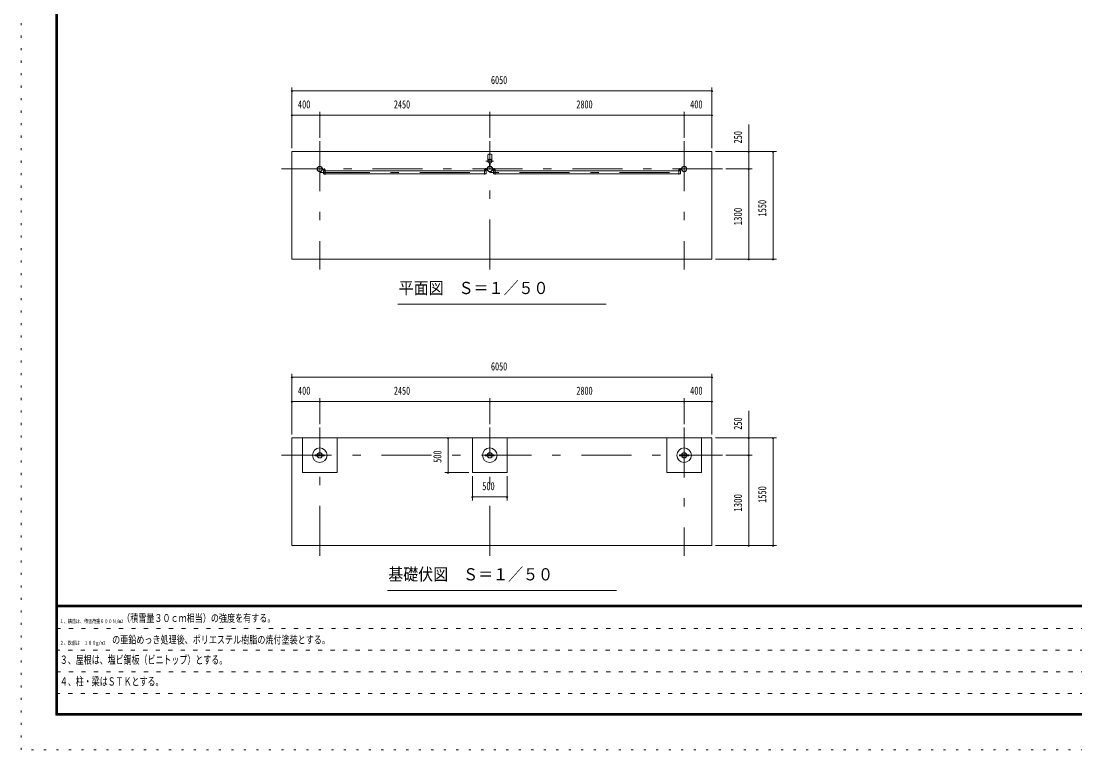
# Model space of a CAD drawing. Units: millimetres, scale not verified, with parts at other scales. Extents: x -23246 to 23254, y -10500 to 10500.
# Drawn here: x -6446 to 8736, y -10500 to 0 of the extents above; entities that cross this region are included whole.
import ezdxf
from ezdxf.enums import TextEntityAlignment as Align

# ---------------------------------------------------------------- set-up
doc = ezdxf.new("R2010")
doc.units = ezdxf.units.MM
doc.header["$LTSCALE"] = 60
for name, pattern in [('USER1', [3, 1, -2]), ('USER3', [24, 12, -5, 2, -5]), ('USER4', [3, 0.5, -2.5])]:
    doc.linetypes.add(name, pattern=pattern)
doc.layers.add('0-1_0-F1TEXT', color=7, linetype='Continuous')
for name, color, linetype, lineweight in [('0-2_1-02BOLD', 7, 'Continuous', 18), ('0-3_1-22CENTER', 3, 'USER3', 18), ('0-5_1-52DIM', 3, 'Continuous', 18), ('0-C_F-F4PAPAER', 5, 'Continuous', 18), ('0-D_F-E_J_ADD', 5, 'USER4', 18)]:
    doc.layers.add(name, color=color, linetype=linetype, lineweight=lineweight)
doc.styles.add('ＭＳ ゴシック', font='')
doc.styles.get('ＭＳ ゴシック').set_extended_font_data('MS Gothic')

msp = doc.modelspace()

# ---------------------------------------------------------------- linework, layer by layer
at = {"layer": '0-2_1-02BOLD'}
for p, q in [((278.91, -1924.63), (278.91, -2009.21)), ((333.91, -2009.21), (333.91, -1924.63)), ((301.8, -2090.85), (301.8, -2047.47)), ((303.4, -2046.07), (303.4, -2092.3)), ((309.4, -2092.3), (309.4, -2046.07)), ((311.01, -2047.47), (311.01, -2090.85)), ((3068.25, -2118.33), (3068.25, -2138.33)), ((-2070.65, -2140.33), (-2100.24, -2140.33)), ((-2100.24, -2143.53), (-2070.65, -2143.53)), ((-2065.45, -2158.13), (228.26, -2158.13)), ((228.26, -2200.83), (-2065.45, -2200.83)), ((231.46, -2158.13), (253.9, -2158.13)), ((263.06, -2140.33), (233.46, -2140.33)), ((233.46, -2143.53), (263.06, -2143.53)), ((349.76, -2140.33), (379.36, -2140.33)), ((379.36, -2143.53), (349.76, -2143.53)), ((384.55, -2158.13), (3028.25, -2158.13)), ((3028.25, -2200.83), (384.55, -2200.83)), ((3031.45, -2158.13), (3053.9, -2158.13)), ((3063.05, -2140.33), (3033.45, -2140.33)), ((3033.45, -2143.53), (3063.05, -2143.53)), ((-2208.59, -6248.83), (-2181.19, -6248.83)), ((-2178.34, -6248.83), (-2108.85, -6248.83)), ((-2108.85, -6261.83), (-2178.34, -6261.83)), ((268.81, -6248.83), (241.41, -6248.83)), ((341.15, -6248.83), (271.66, -6248.83)), ((271.66, -6261.83), (341.15, -6261.83)), ((3071.66, -6248.83), (3141.15, -6248.83)), ((3141.15, -6261.83), (3071.66, -6261.83)), ((3144, -6248.83), (3171.41, -6248.83))]:
    msp.add_line(p, q, dxfattribs=at)
for points in [[(3506.4, -1880.33), (-2543.6, -1880.33), (-2543.6, -3430.33), (3506.4, -3430.33)], [(-2543.59, -6005.33), (3506.41, -6005.33), (3506.41, -7555.33), (-2543.59, -7555.33)]]:
    msp.add_lwpolyline(points, close=True, dxfattribs=at)
for points in [[(-2102.25, -2138.33), (-2102.25, -2118.33), (-2105.45, -2118.33), (-2105.45, -2138.33)], [(268.26, -2138.33), (268.26, -2118.33), (265.06, -2118.33), (265.06, -2138.33)], [(347.76, -2138.33), (347.76, -2118.33), (344.56, -2118.33), (344.56, -2138.33)], [(3065.05, -2138.33), (3065.05, -2118.33), (3068.25, -2118.33)], [(-2068.65, -2200.83), (-2091.1, -2200.83), (-2091.1, -2158.13), (-2068.65, -2158.13)], [(-2068.65, -2145.53), (-2068.65, -2211.33), (-2065.45, -2211.33), (-2065.45, -2145.53)], [(231.46, -2145.53), (231.46, -2211.33), (228.26, -2211.33), (228.26, -2145.53)], [(253.9, -2158.13), (253.9, -2200.83), (231.46, -2200.83)], [(381.35, -2200.83), (358.9, -2200.83), (358.9, -2158.13), (381.35, -2158.13)], [(384.55, -2145.53), (384.55, -2211.33), (381.35, -2211.33), (381.35, -2145.53)], [(3031.45, -2145.53), (3031.45, -2211.33), (3028.25, -2211.33), (3028.25, -2145.53)], [(3053.9, -2158.13), (3053.9, -2200.83), (3031.45, -2200.83)], [(-1893.6, -6005.33), (-1893.6, -6505.33), (-2393.6, -6505.33), (-2393.6, -6005.33)], [(56.4, -6005.33), (56.4, -6505.33), (556.4, -6505.33), (556.4, -6005.33)], [(2856.4, -6005.33), (2856.4, -6505.33), (3356.4, -6505.33), (3356.4, -6005.33)], [(-2181.19, -6261.83), (-2208.59, -6261.83), (-2208.59, -6248.83)], [(-2106, -6248.83), (-2078.59, -6248.83), (-2078.59, -6261.83), (-2106, -6261.83)], [(241.41, -6248.83), (241.41, -6261.83), (268.81, -6261.83)], [(344, -6261.83), (371.41, -6261.83), (371.41, -6248.83), (344, -6248.83)], [(3068.81, -6261.83), (3041.41, -6261.83), (3041.41, -6248.83), (3068.81, -6248.83)], [(3171.41, -6248.83), (3171.41, -6261.83), (3144, -6261.83)]]:
    msp.add_lwpolyline(points, dxfattribs=at)
for centre, radius in [((-2143.6, -2130.33), 38.15), ((-2143.6, -2130.33), 35.35), ((306.41, -2130.33), 38.15), ((306.41, -2130.33), 35.35), ((306.41, -2018.73), 27.5), ((306.41, -1987.38), 2.25), ((3106.4, -2130.33), 38.15), ((3106.4, -2130.33), 35.35), ((306.41, -2172.33), 2.25), ((-2143.59, -6255.33), 105), ((-2143.59, -6255.33), 38.15), ((-2143.59, -6255.33), 35.35), ((306.41, -6255.33), 105), ((306.41, -6255.33), 38.15), ((306.41, -6255.33), 35.35), ((3106.41, -6255.33), 105), ((3106.4, -6255.33), 38.15), ((3106.4, -6255.33), 35.35)]:
    msp.add_circle(centre, radius, dxfattribs=at)
for centre, radius, start, end in [((306.41, -1960.13), 44.9, 52.23546, 127.76454), ((306.41, -2130.33), 39.75, 96.65186, 270), ((306.41, -2018.73), 29.1, 90, 260.90512), ((306.41, -2036.13), 44.9, 109.58864, 127.76454), ((306.41, -1987.38), 3.85, 270, 218.65778), ((306.41, -2018.73), 29.1, 279.09488, 84.06984), ((306.41, -2130.33), 39.75, 274.38264, 83.35706), ((306.41, -2036.13), 44.9, 52.23546, 70.41136), ((-2100.24, -2138.33), 5.2, 180, 270), ((-2100.24, -2138.33), 2, 180, 270), ((-2070.65, -2145.53), 5.2, 0, 90), ((-2070.65, -2145.53), 2, 0, 90), ((233.46, -2145.53), 5.2, 90, 180), ((233.46, -2145.53), 2, 90, 180), ((263.06, -2138.33), 2, 270, 0), ((263.06, -2138.33), 5.2, 270, 0), ((306.41, -2172.33), 3.85, 142.09248, 90), ((349.76, -2138.33), 5.2, 180, 270), ((349.76, -2138.33), 2, 180, 270), ((379.36, -2145.53), 5.2, 0, 90), ((379.36, -2145.53), 2, 0, 90), ((3033.45, -2145.53), 5.2, 90, 180), ((3033.45, -2145.53), 2, 90, 180), ((3063.05, -2138.33), 2, 270, 0), ((3063.05, -2138.33), 5.2, 270, 0)]:
    msp.add_arc(centre, radius, start, end, dxfattribs=at)
at = {"layer": '0-3_1-22CENTER'}
for p, q in [((-2143.6, -1730.33), (-2143.6, -3580.33)), ((306.41, -3580.33), (306.41, -1730.33)), ((3106.4, -1730.33), (3106.4, -3580.33)), ((-2080.45, -2121.33), (-2080.45, -2163.13)), ((243.26, -2121.33), (243.26, -2163.13)), ((251.41, -2018.73), (361.41, -2018.73)), ((317.17, -2069.21), (295.64, -2069.21)), ((369.56, -2163.13), (369.56, -2121.33)), ((3043.25, -2163.13), (3043.25, -2121.33)), ((3656.4, -2130.33), (-2693.59, -2130.33)), ((-2143.6, -2179.48), (3106.4, -2179.48)), ((-2143.59, -7705.33), (-2143.59, -5855.33)), ((306.41, -7705.33), (306.41, -5855.33)), ((3106.41, -5855.33), (3106.41, -7705.33)), ((-2693.59, -6255.33), (3656.4, -6255.33))]:
    msp.add_line(p, q, dxfattribs=at)
at = {"layer": '0-5_1-52DIM'}
for p, q in [((-2533.59, -1005.33), (-2553.59, -1005.33)), ((-2543.6, -1830.33), (-2543.6, -955.33)), ((-2543.6, -1005.33), (3506.4, -1005.33)), ((3516.4, -1005.33), (3496.4, -1005.33)), ((3506.4, -1830.33), (3506.4, -955.33)), ((-2533.59, -1355.33), (-2553.59, -1355.33)), ((-2543.6, -1355.33), (-2143.6, -1355.33)), ((-2133.6, -1355.33), (-2153.6, -1355.33)), ((-2143.6, -1305.33), (-2143.6, -1680.33)), ((-2143.6, -1355.33), (306.41, -1355.33)), ((316.41, -1355.33), (296.41, -1355.33)), ((306.41, -1680.33), (306.41, -1305.33)), ((306.41, -1355.33), (3106.4, -1355.33)), ((3116.4, -1355.33), (3096.4, -1355.33)), ((3106.4, -1305.33), (3106.4, -1680.33)), ((3106.4, -1355.33), (3506.4, -1355.33)), ((3516.4, -1355.33), (3496.4, -1355.33)), ((4036.4, -1880.33), (4036.4, -1487.83)), ((4436.4, -1880.33), (3556.4, -1880.33)), ((4046.4, -1880.33), (4026.4, -1880.33)), ((4036.4, -2130.33), (4036.4, -1880.33)), ((4396.4, -1880.33), (4376.4, -1880.33)), ((4386.4, -1880.33), (4386.4, -3430.33)), ((3706.4, -2130.33), (4086.4, -2130.33)), ((4046.4, -2130.33), (4026.4, -2130.33)), ((4036.4, -3430.33), (4036.4, -2130.33)), ((3556.4, -3430.33), (4436.4, -3430.33)), ((4046.4, -3430.33), (4026.4, -3430.33)), ((4396.4, -3430.33), (4376.4, -3430.33)), ((-1018.59, -4080.33), (1981.41, -4080.33)), ((-2533.59, -5130.33), (-2553.59, -5130.33)), ((-2543.59, -5080.33), (-2543.59, -5955.33)), ((-2543.59, -5130.33), (3506.41, -5130.33)), ((3516.41, -5130.33), (3496.41, -5130.33)), ((3506.41, -5955.33), (3506.41, -5080.33)), ((-2143.59, -5805.33), (-2143.59, -5430.33)), ((306.41, -5805.33), (306.41, -5430.33)), ((3106.41, -5430.33), (3106.41, -5805.33)), ((-2533.59, -5480.33), (-2553.59, -5480.33)), ((-2543.59, -5480.33), (-2143.59, -5480.33)), ((-2133.59, -5480.33), (-2153.59, -5480.33)), ((-2143.59, -5480.33), (306.41, -5480.33)), ((316.41, -5480.33), (296.41, -5480.33)), ((306.41, -5480.33), (3106.41, -5480.33)), ((3116.41, -5480.33), (3096.41, -5480.33)), ((3106.41, -5480.33), (3506.41, -5480.33)), ((3516.41, -5480.33), (3496.41, -5480.33)), ((4036.4, -6005.33), (4036.4, -5612.83)), ((6.4, -6005.33), (-343.59, -6005.33)), ((-283.59, -6005.33), (-303.59, -6005.33)), ((-293.59, -6505.33), (-293.59, -6005.33)), ((4436.4, -6005.33), (3556.41, -6005.33)), ((4046.4, -6005.33), (4026.4, -6005.33)), ((4036.4, -6255.33), (4036.4, -6005.33)), ((4396.4, -6005.33), (4376.4, -6005.33)), ((4386.4, -6005.33), (4386.4, -7555.33)), ((3706.4, -6255.33), (4086.4, -6255.33)), ((4046.4, -6255.33), (4026.4, -6255.33)), ((4036.4, -7555.33), (4036.4, -6255.33)), ((-343.59, -6505.33), (6.4, -6505.33)), ((-283.59, -6505.33), (-303.59, -6505.33)), ((56.4, -6555.33), (56.4, -6905.33)), ((556.4, -6905.33), (556.4, -6555.33)), ((66.41, -6855.33), (46.41, -6855.33)), ((56.4, -6855.33), (556.4, -6855.33)), ((566.4, -6855.33), (546.4, -6855.33)), ((3556.41, -7555.33), (4436.4, -7555.33)), ((4046.4, -7555.33), (4026.4, -7555.33)), ((4396.4, -7555.33), (4376.4, -7555.33)), ((2131.41, -8205.33), (-1168.59, -8205.33))]:
    msp.add_line(p, q, dxfattribs=at)
for centre in [(-2543.59, -1005.33), (3506.4, -1005.33), (-2543.59, -1355.33), (-2143.6, -1355.33), (306.41, -1355.33), (3106.4, -1355.33), (3506.4, -1355.33), (4036.4, -1880.33), (4386.4, -1880.33), (4036.4, -2130.33), (4036.4, -3430.33), (4386.4, -3430.33), (-2543.59, -5130.33), (3506.41, -5130.33), (-2543.59, -5480.33), (-2143.59, -5480.33), (306.41, -5480.33), (3106.41, -5480.33), (3506.41, -5480.33), (-293.59, -6005.33), (4036.4, -6005.33), (4386.4, -6005.33), (4036.4, -6255.33), (-293.59, -6505.33), (56.41, -6855.33), (556.4, -6855.33), (4036.4, -7555.33), (4386.4, -7555.33)]:
    msp.add_arc(centre, 10, 180, 0, dxfattribs=at)
at = {"layer": '0-C_F-F4PAPAER'}
for p, q in [((22728.74, -8415), (-5921.25, -8415)), ((-5921.25, -8417.5), (22728.74, -8417.5)), ((22728.74, -8420), (-5921.25, -8420)), ((-5921.25, -8422.5), (22728.74, -8422.5)), ((22728.74, -8425), (-5921.25, -8425)), ((-5921.25, -8427.5), (22728.74, -8427.5)), ((22728.74, -8430), (-5921.25, -8430)), ((-5921.25, -8432.5), (22728.74, -8432.5)), ((22728.74, -8435), (-5921.25, -8435)), ((-5921.25, -8437.5), (22728.74, -8437.5)), ((22728.74, -8440), (-5921.25, -8440))]:
    msp.add_line(p, q, dxfattribs=at)
at = {"layer": '0-C_F-F4PAPAER', "color": 6, "linetype": 'USER1'}
for p, q in [((12303.75, -8752), (-5946.25, -8752)), ((-5946.25, -9064), (12303.75, -9064)), ((12303.75, -9376), (-5946.25, -9376)), ((-5946.25, -9688), (9795.75, -9688))]:
    msp.add_line(p, q, dxfattribs=at)
at = {"layer": '0-C_F-F4PAPAER'}
for points in [[(22753.74, -10000), (-5946.25, -10000), (-5946.25, 10100), (22753.74, 10100)], [(22751.24, -9997.5), (22751.24, 10097.5), (-5943.75, 10097.5), (-5943.75, -9997.5)], [(22748.74, -9995), (-5941.25, -9995), (-5941.25, 10095), (22748.74, 10095)], [(22746.24, -9992.5), (22746.24, 10092.5), (-5938.75, 10092.5), (-5938.75, -9992.5)], [(22743.74, -9990), (-5936.25, -9990), (-5936.25, 10090), (22743.74, 10090)], [(22741.24, -9987.5), (22741.24, 10087.5), (-5933.75, 10087.5), (-5933.75, -9987.5)], [(22738.74, -9985), (-5931.25, -9985), (-5931.25, 10085), (22738.74, 10085)], [(22736.25, -9982.5), (-5928.75, -9982.5), (-5928.75, 10082.5), (22736.25, 10082.5)], [(22733.74, -9980), (22733.74, 10080), (-5926.25, 10080), (-5926.25, -9980)], [(22731.24, -9977.5), (22731.24, 10077.5), (-5923.75, 10077.5), (-5923.75, -9977.5)], [(22728.74, -9975), (22728.74, 10075), (-5921.25, 10075), (-5921.25, -9975)]]:
    msp.add_lwpolyline(points, close=True, dxfattribs=at)
at = {"layer": '0-D_F-E_J_ADD'}
msp.add_lwpolyline([(23253.75, -10500), (-6446.25, -10500), (-6446.25, 10500), (23253.75, 10500)], close=True, dxfattribs=at)

# ---------------------------------------------------------------- texts
at = {"layer": '0-1_0-F1TEXT', "style": 'ＭＳ ゴシック'}
for s, height, width, p in [('１、構造は、積雪荷重６００Ｎ/m2', 55.35, 0.75, (-5888.25, -8690)), ('（積雪量３０ｃｍ相当）の強度を有する。', 110.7, 0.75, (-4990.66, -8690)), ('２、鉄部は\u3000１８０g/m2', 55.35, 0.75, (-5888.25, -9002)), ('\u3000の亜鉛めっき処理後、ポリエステル樹脂の焼付塗装とする。', 110.7, 0.75, (-5251.25, -9002)), ('３、屋根は、塩ビ鋼板（ビニトップ）とする。', 117.2, 0.7, (-5888.25, -9296.24)), ('４、柱・梁はＳＴＫとする。', 117.2, 0.7, (-5888.25, -9608.23))]:
    msp.add_text(s, height=height, dxfattribs=dict(at, width=width)).set_placement(p, align=Align.BOTTOM_LEFT)
at = {"layer": '0-5_1-52DIM', "color": 7, "style": 'ＭＳ ゴシック'}
for s, height, width, p in [('6050', 117.2, 0.7, (322.94, -943.33)), ('400', 117.2, 0.75, (-2457.24, -1293.33)), ('2450', 117.2, 0.7, (-1075.46, -1293.33)), ('2800', 117.2, 0.7, (1553.8, -1293.33)), ('400', 117.2, 0.75, (3192.76, -1293.33)), ('平面図\u3000Ｓ＝１／５０', 175.8, 0.9, (-1006.59, -3985.68)), ('6050', 117.2, 0.7, (322.94, -5068.33)), ('400', 117.2, 0.75, (-2457.24, -5418.33)), ('2450', 117.2, 0.7, (-1075.46, -5418.33)), ('2800', 117.2, 0.7, (1553.8, -5418.33)), ('400', 117.2, 0.75, (3192.76, -5418.33)), ('500', 117.2, 0.75, (197.42, -6793.33)), ('基礎伏図\u3000Ｓ＝１／５０', 175.8, 0.9, (-1156.59, -8110.68))]:
    msp.add_text(s, height=height, dxfattribs=dict(at, width=width)).set_placement(p, align=Align.BOTTOM_LEFT)
for s, width, p in [('250', 0.65, (3974.4, -1763.01)), ('1300', 0.8, (3974.4, -2943.59)), ('1550', 0.75, (4324.4, -2815.34)), ('250', 0.65, (3974.4, -5888.01)), ('500', 0.75, (-355.59, -6364.31)), ('1300', 0.8, (3974.4, -7068.59)), ('1550', 0.75, (4324.4, -6940.34))]:
    msp.add_text(s, height=117.2, rotation=90, dxfattribs=dict(at, width=width)).set_placement(p, align=Align.BOTTOM_LEFT)

doc.saveas('drawing.dxf')
